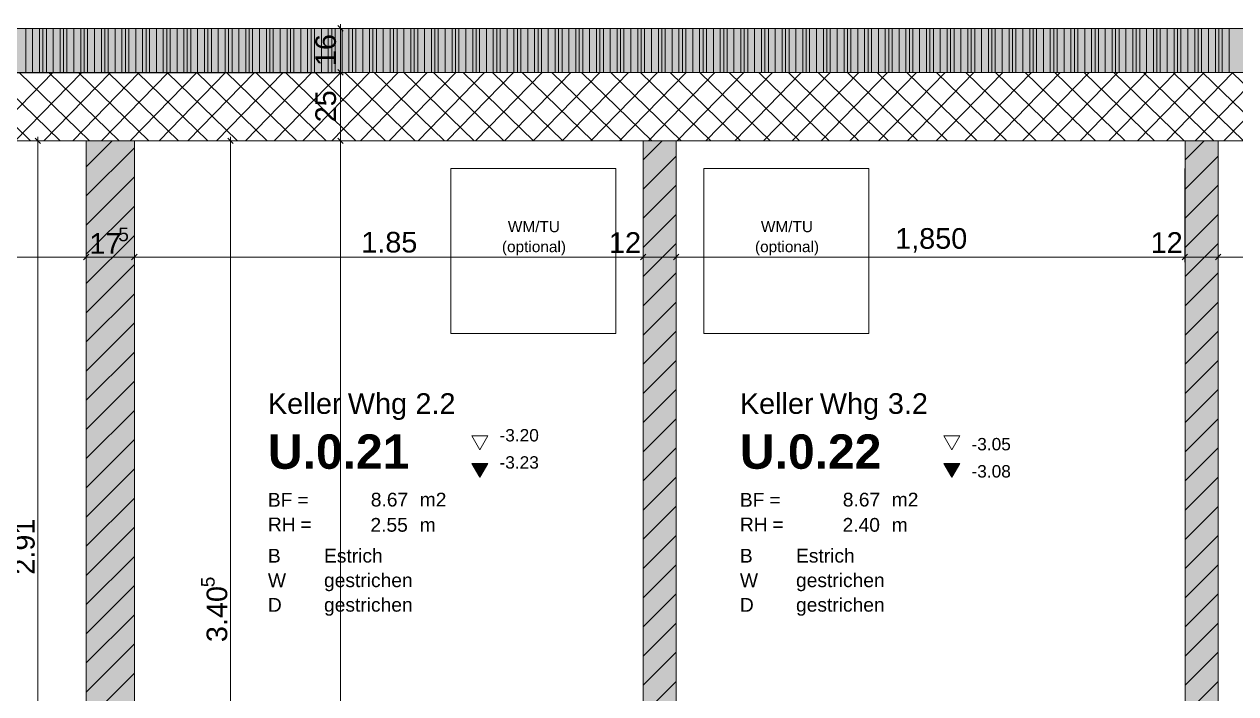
# Model space of a CAD drawing. Extents: x 0 to 1189, y 0 to 841.
# Drawn here: x 161.2 to 249.3, y 688.3 to 736.9 of the extents above; entities that cross this region are included whole.
import ezdxf
from ezdxf.lldxf.tags import DXFTag

# ---------------------------------------------------------------- set-up
doc = ezdxf.new("R2010")
doc.units = 0
doc.layers.get('0').update_dxf_attribs({"lineweight": 35})
for name, color, linetype, lineweight in [('211.5 Stahlbeton Kontur', 7, 'Continuous', 25), ('211.5 Stahlbeton Schraffur', 7, 'Continuous', 25), ('211.6 Mauerwerk Kontur', 7, 'Continuous', 25), ('225.2 Dämmung Aussen', 7, 'Continuous', 25), ('252.0 Spez. Sanitärapparate', 7, 'Continuous', 25), ('255 Plangrafiken', 7, 'Continuous', 25), ('Bemassung', 7, 'Continuous', 25), ('Raumstempel', 7, 'Continuous', 25)]:
    doc.layers.add(name, color=color, linetype=linetype, lineweight=lineweight)
doc.layers.add('L_Mass', color=5, linetype='Continuous', lineweight=25, true_color=0x0000ff)
doc.styles.get("Standard").update_dxf_attribs({"font": 'arial.ttf'})
tags = doc.linetypes.add('Strich 2_1mm', pattern=[0.15, 0.1, -0.05]).pattern_tags.tags
tags[6:7] = [DXFTag(74, 4), DXFTag(75, 0), DXFTag(340, '0'), DXFTag(46, 1.0), DXFTag(50, 0.0), DXFTag(44, 0.0), DXFTag(45, 0.0)]
tags[4:5] = [DXFTag(74, 4), DXFTag(75, 0), DXFTag(340, '0'), DXFTag(46, 1.0), DXFTag(50, 0.0), DXFTag(44, 0.0), DXFTag(45, 0.0)]
tags = doc.linetypes.add('Wipeout_Contour', pattern=[1, 0, -1]).pattern_tags.tags
tags[6:7] = [DXFTag(74, 4), DXFTag(75, 0), DXFTag(340, '0'), DXFTag(46, 1.0), DXFTag(50, 0.0), DXFTag(44, 0.0), DXFTag(45, 0.0)]
tags[4:5] = [DXFTag(74, 4), DXFTag(75, 0), DXFTag(340, '0'), DXFTag(46, 1.0), DXFTag(50, 0.0), DXFTag(44, 0.0), DXFTag(45, 0.0)]

# ---------------------------------------------------------------- blocks, each defined once
blk = doc.blocks.new('Referenz-A0SO6TOG06', base_point=(4.401, 96.704))
at = {"layer": '211.5 Stahlbeton Kontur', "color": 0, "lineweight": 18}
for p, q in [((865.845, 733.42), (54.045, 733.42)), ((54.045, 728.445), (865.845, 728.445))]:
    blk.add_line(p, q, dxfattribs=at)
at = {"layer": '211.5 Stahlbeton Schraffur', "color": 0, "lineweight": 13}
for p, q in [((161.691, 728.445), (156.577, 733.42)), ((158.482, 728.445), (163.323, 733.42)), ((163.842, 728.445), (158.728, 733.42)), ((160.575, 728.445), (165.415, 733.42)), ((165.993, 728.445), (160.879, 733.42)), ((162.668, 728.445), (167.508, 733.42)), ((168.144, 728.445), (163.03, 733.42)), ((164.76, 728.445), (169.601, 733.42)), ((170.295, 728.445), (165.181, 733.42)), ((166.853, 728.445), (171.694, 733.42)), ((172.446, 728.445), (167.332, 733.42)), ((168.946, 728.445), (173.787, 733.42)), ((174.597, 728.445), (169.483, 733.42)), ((171.039, 728.445), (175.88, 733.42)), ((176.748, 728.445), (171.634, 733.42)), ((173.132, 728.445), (177.972, 733.42)), ((178.899, 728.445), (173.786, 733.42)), ((175.225, 728.445), (180.065, 733.42)), ((181.05, 728.445), (175.937, 733.42)), ((177.317, 728.445), (182.158, 733.42)), ((183.201, 728.445), (178.088, 733.42)), ((179.41, 728.445), (184.251, 733.42)), ((185.352, 728.445), (180.239, 733.42)), ((181.503, 728.445), (186.344, 733.42)), ((187.503, 728.445), (182.39, 733.42)), ((183.596, 728.445), (188.436, 733.42)), ((189.654, 728.445), (184.541, 733.42)), ((185.689, 728.445), (190.529, 733.42)), ((191.805, 728.445), (186.692, 733.42)), ((187.782, 728.445), (192.622, 733.42)), ((193.956, 728.445), (188.843, 733.42)), ((189.874, 728.445), (194.715, 733.42)), ((196.107, 728.445), (190.994, 733.42)), ((191.967, 728.445), (196.808, 733.42)), ((198.258, 728.445), (193.145, 733.42)), ((194.06, 728.445), (198.901, 733.42)), ((200.409, 728.445), (195.296, 733.42)), ((196.153, 728.445), (200.993, 733.42)), ((202.56, 728.445), (197.447, 733.42)), ((198.246, 728.445), (203.086, 733.42)), ((204.711, 728.445), (199.598, 733.42)), ((200.339, 728.445), (205.179, 733.42)), ((206.862, 728.445), (201.749, 733.42)), ((202.431, 728.445), (207.272, 733.42)), ((209.013, 728.445), (203.9, 733.42)), ((204.524, 728.445), (209.365, 733.42)), ((211.164, 728.445), (206.051, 733.42)), ((206.617, 728.445), (211.458, 733.42)), ((213.315, 728.445), (208.202, 733.42)), ((208.71, 728.445), (213.55, 733.42)), ((215.466, 728.445), (210.353, 733.42)), ((210.803, 728.445), (215.643, 733.42)), ((217.617, 728.445), (212.504, 733.42)), ((212.896, 728.445), (217.736, 733.42)), ((219.768, 728.445), (214.655, 733.42)), ((214.988, 728.445), (219.829, 733.42)), ((221.919, 728.445), (216.806, 733.42)), ((217.081, 728.445), (221.922, 733.42)), ((224.07, 728.445), (218.957, 733.42)), ((219.174, 728.445), (224.015, 733.42)), ((226.221, 728.445), (221.108, 733.42)), ((221.267, 728.445), (226.107, 733.42)), ((228.372, 728.445), (223.259, 733.42)), ((223.36, 728.445), (228.2, 733.42)), ((230.523, 728.445), (225.41, 733.42)), ((225.453, 728.445), (230.293, 733.42)), ((227.545, 728.445), (232.386, 733.42)), ((232.674, 728.445), (227.561, 733.42)), ((229.638, 728.445), (234.479, 733.42)), ((234.825, 728.445), (229.712, 733.42)), ((231.731, 728.445), (236.572, 733.42)), ((236.976, 728.445), (231.863, 733.42)), ((233.824, 728.445), (238.664, 733.42)), ((239.127, 728.445), (234.014, 733.42)), ((235.917, 728.445), (240.757, 733.42)), ((241.278, 728.445), (236.165, 733.42)), ((238.01, 728.445), (242.85, 733.42)), ((243.429, 728.445), (238.316, 733.42)), ((240.102, 728.445), (244.943, 733.42)), ((245.58, 728.445), (240.467, 733.42)), ((242.195, 728.445), (247.036, 733.42)), ((247.731, 728.445), (242.618, 733.42)), ((244.288, 728.445), (249.129, 733.42)), ((249.882, 728.445), (244.769, 733.42)), ((246.381, 728.445), (251.221, 733.42)), ((252.033, 728.445), (246.92, 733.42)), ((248.474, 728.445), (253.314, 733.42)), ((254.184, 728.445), (249.071, 733.42))]:
    blk.add_line(p, q, dxfattribs=at)
at = {"layer": '211.6 Mauerwerk Kontur', "color": 0, "lineweight": 18}
for p, q in [((165.745, 728.441), (165.743, 670.141)), ((169.245, 728.441), (165.745, 728.441)), ((169.243, 660.341), (169.245, 728.441)), ((206.245, 728.44), (206.242, 634.74)), ((208.645, 728.44), (206.245, 728.44)), ((208.642, 634.74), (208.645, 728.44)), ((245.645, 728.439), (245.642, 634.739)), ((248.045, 728.439), (245.645, 728.439)), ((248.042, 634.739), (248.045, 728.439))]:
    blk.add_line(p, q, dxfattribs=at)
at = {"layer": '225.2 Dämmung Aussen', "color": 0, "linetype": 'Wipeout_Contour', "lineweight": 0, "ltscale": 37.755617}
for p, q in [((865.845, 736.62), (45.845, 736.62)), ((865.845, 736.62), (45.845, 736.62)), ((49.036, 733.42), (865.845, 733.42)), ((49.036, 733.42), (865.845, 733.42))]:
    blk.add_line(p, q, dxfattribs=at)
at = {"layer": '225.2 Dämmung Aussen', "color": 0, "lineweight": 13}
for p, q in [((865.845, 736.62), (45.845, 736.62)), ((161.345, 733.42), (161.345, 736.62)), ((161.845, 733.42), (161.845, 736.62)), ((161.845, 733.42), (161.845, 736.62)), ((162.345, 733.42), (162.345, 736.62)), ((162.595, 733.42), (162.595, 736.62)), ((162.845, 733.42), (162.845, 736.62)), ((163.345, 733.42), (163.345, 736.62)), ((163.345, 733.42), (163.345, 736.62)), ((163.845, 733.42), (163.845, 736.62)), ((164.095, 733.42), (164.095, 736.62)), ((164.345, 733.42), (164.345, 736.62)), ((164.845, 733.42), (164.845, 736.62)), ((164.845, 733.42), (164.845, 736.62)), ((165.345, 733.42), (165.345, 736.62)), ((165.595, 733.42), (165.595, 736.62)), ((165.845, 733.42), (165.845, 736.62)), ((166.345, 733.42), (166.345, 736.62)), ((166.345, 733.42), (166.345, 736.62)), ((166.845, 733.42), (166.845, 736.62)), ((167.095, 733.42), (167.095, 736.62)), ((167.345, 733.42), (167.345, 736.62)), ((167.845, 733.42), (167.845, 736.62)), ((167.845, 733.42), (167.845, 736.62)), ((168.345, 733.42), (168.345, 736.62)), ((168.595, 733.42), (168.595, 736.62)), ((168.845, 733.42), (168.845, 736.62)), ((169.345, 733.42), (169.345, 736.62)), ((169.345, 733.42), (169.345, 736.62)), ((169.845, 733.42), (169.845, 736.62)), ((170.095, 733.42), (170.095, 736.62)), ((170.345, 733.42), (170.345, 736.62)), ((170.845, 733.42), (170.845, 736.62)), ((170.845, 733.42), (170.845, 736.62)), ((171.345, 733.42), (171.345, 736.62)), ((171.595, 733.42), (171.595, 736.62)), ((171.845, 733.42), (171.845, 736.62)), ((172.345, 733.42), (172.345, 736.62)), ((172.345, 733.42), (172.345, 736.62)), ((172.845, 733.42), (172.845, 736.62)), ((173.095, 733.42), (173.095, 736.62)), ((173.345, 733.42), (173.345, 736.62)), ((173.845, 733.42), (173.845, 736.62)), ((173.845, 733.42), (173.845, 736.62)), ((174.345, 733.42), (174.345, 736.62)), ((174.595, 733.42), (174.595, 736.62)), ((174.845, 733.42), (174.845, 736.62)), ((175.345, 733.42), (175.345, 736.62)), ((175.345, 733.42), (175.345, 736.62)), ((175.845, 733.42), (175.845, 736.62)), ((176.095, 733.42), (176.095, 736.62)), ((176.345, 733.42), (176.345, 736.62)), ((176.845, 733.42), (176.845, 736.62)), ((176.845, 733.42), (176.845, 736.62)), ((177.345, 733.42), (177.345, 736.62)), ((177.595, 733.42), (177.595, 736.62)), ((177.845, 733.42), (177.845, 736.62)), ((178.345, 733.42), (178.345, 736.62)), ((178.345, 733.42), (178.345, 736.62)), ((178.845, 733.42), (178.845, 736.62)), ((179.095, 733.42), (179.095, 736.62)), ((179.345, 733.42), (179.345, 736.62)), ((179.845, 733.42), (179.845, 736.62)), ((179.845, 733.42), (179.845, 736.62)), ((180.345, 733.42), (180.345, 736.62)), ((180.595, 733.42), (180.595, 736.62)), ((180.845, 733.42), (180.845, 736.62)), ((181.345, 733.42), (181.345, 736.62)), ((181.345, 733.42), (181.345, 736.62)), ((181.845, 733.42), (181.845, 736.62)), ((182.095, 733.42), (182.095, 736.62)), ((182.345, 733.42), (182.345, 736.62)), ((182.845, 733.42), (182.845, 736.62)), ((182.845, 733.42), (182.845, 736.62)), ((183.345, 733.42), (183.345, 736.62)), ((183.595, 733.42), (183.595, 736.62)), ((183.845, 733.42), (183.845, 736.62)), ((184.345, 733.42), (184.345, 736.62)), ((184.345, 733.42), (184.345, 736.62)), ((184.845, 733.42), (184.845, 736.62)), ((185.095, 733.42), (185.095, 736.62)), ((185.345, 733.42), (185.345, 736.62)), ((185.845, 733.42), (185.845, 736.62)), ((185.845, 733.42), (185.845, 736.62)), ((186.345, 733.42), (186.345, 736.62)), ((186.595, 733.42), (186.595, 736.62)), ((186.845, 733.42), (186.845, 736.62)), ((187.345, 733.42), (187.345, 736.62)), ((187.345, 733.42), (187.345, 736.62)), ((187.845, 733.42), (187.845, 736.62)), ((188.095, 733.42), (188.095, 736.62)), ((188.345, 733.42), (188.345, 736.62)), ((188.845, 733.42), (188.845, 736.62)), ((188.845, 733.42), (188.845, 736.62)), ((189.345, 733.42), (189.345, 736.62)), ((189.595, 733.42), (189.595, 736.62)), ((189.845, 733.42), (189.845, 736.62)), ((190.345, 733.42), (190.345, 736.62)), ((190.345, 733.42), (190.345, 736.62)), ((190.845, 733.42), (190.845, 736.62)), ((191.095, 733.42), (191.095, 736.62)), ((191.345, 733.42), (191.345, 736.62)), ((191.845, 733.42), (191.845, 736.62)), ((191.845, 733.42), (191.845, 736.62)), ((192.345, 733.42), (192.345, 736.62)), ((192.595, 733.42), (192.595, 736.62)), ((192.845, 733.42), (192.845, 736.62)), ((193.345, 733.42), (193.345, 736.62)), ((193.345, 733.42), (193.345, 736.62)), ((193.845, 733.42), (193.845, 736.62)), ((194.095, 733.42), (194.095, 736.62)), ((194.345, 733.42), (194.345, 736.62)), ((194.845, 733.42), (194.845, 736.62)), ((194.845, 733.42), (194.845, 736.62)), ((195.345, 733.42), (195.345, 736.62)), ((195.595, 733.42), (195.595, 736.62)), ((195.845, 733.42), (195.845, 736.62)), ((196.345, 733.42), (196.345, 736.62)), ((196.345, 733.42), (196.345, 736.62)), ((196.845, 733.42), (196.845, 736.62)), ((197.095, 733.42), (197.095, 736.62)), ((197.345, 733.42), (197.345, 736.62)), ((197.845, 733.42), (197.845, 736.62)), ((197.845, 733.42), (197.845, 736.62)), ((198.345, 733.42), (198.345, 736.62)), ((198.595, 733.42), (198.595, 736.62)), ((198.845, 733.42), (198.845, 736.62)), ((199.345, 733.42), (199.345, 736.62)), ((199.345, 733.42), (199.345, 736.62)), ((199.845, 733.42), (199.845, 736.62)), ((200.095, 733.42), (200.095, 736.62)), ((200.345, 733.42), (200.345, 736.62)), ((200.845, 733.42), (200.845, 736.62)), ((200.845, 733.42), (200.845, 736.62)), ((201.345, 733.42), (201.345, 736.62)), ((201.595, 733.42), (201.595, 736.62)), ((201.845, 733.42), (201.845, 736.62)), ((202.345, 733.42), (202.345, 736.62)), ((202.345, 733.42), (202.345, 736.62)), ((202.845, 733.42), (202.845, 736.62)), ((203.095, 733.42), (203.095, 736.62)), ((203.345, 733.42), (203.345, 736.62)), ((203.845, 733.42), (203.845, 736.62)), ((203.845, 733.42), (203.845, 736.62)), ((204.345, 733.42), (204.345, 736.62)), ((204.595, 733.42), (204.595, 736.62)), ((204.845, 733.42), (204.845, 736.62)), ((205.345, 733.42), (205.345, 736.62)), ((205.345, 733.42), (205.345, 736.62)), ((205.845, 733.42), (205.845, 736.62)), ((206.095, 733.42), (206.095, 736.62)), ((206.345, 733.42), (206.345, 736.62)), ((206.845, 733.42), (206.845, 736.62)), ((206.845, 733.42), (206.845, 736.62)), ((207.345, 733.42), (207.345, 736.62)), ((207.595, 733.42), (207.595, 736.62)), ((207.845, 733.42), (207.845, 736.62)), ((208.345, 733.42), (208.345, 736.62)), ((208.345, 733.42), (208.345, 736.62)), ((208.845, 733.42), (208.845, 736.62)), ((209.095, 733.42), (209.095, 736.62)), ((209.345, 733.42), (209.345, 736.62)), ((209.845, 733.42), (209.845, 736.62)), ((209.845, 733.42), (209.845, 736.62)), ((210.345, 733.42), (210.345, 736.62)), ((210.595, 733.42), (210.595, 736.62)), ((210.845, 733.42), (210.845, 736.62)), ((211.345, 733.42), (211.345, 736.62)), ((211.345, 733.42), (211.345, 736.62)), ((211.845, 733.42), (211.845, 736.62)), ((212.095, 733.42), (212.095, 736.62)), ((212.345, 733.42), (212.345, 736.62)), ((212.845, 733.42), (212.845, 736.62)), ((212.845, 733.42), (212.845, 736.62)), ((213.345, 733.42), (213.345, 736.62)), ((213.595, 733.42), (213.595, 736.62)), ((213.845, 733.42), (213.845, 736.62)), ((214.345, 733.42), (214.345, 736.62)), ((214.345, 733.42), (214.345, 736.62)), ((214.845, 733.42), (214.845, 736.62)), ((215.095, 733.42), (215.095, 736.62)), ((215.345, 733.42), (215.345, 736.62)), ((215.845, 733.42), (215.845, 736.62)), ((215.845, 733.42), (215.845, 736.62)), ((216.345, 733.42), (216.345, 736.62)), ((216.595, 733.42), (216.595, 736.62)), ((216.845, 733.42), (216.845, 736.62)), ((217.345, 733.42), (217.345, 736.62)), ((217.345, 733.42), (217.345, 736.62)), ((217.845, 733.42), (217.845, 736.62)), ((218.095, 733.42), (218.095, 736.62)), ((218.345, 733.42), (218.345, 736.62)), ((218.845, 733.42), (218.845, 736.62)), ((218.845, 733.42), (218.845, 736.62)), ((219.345, 733.42), (219.345, 736.62)), ((219.595, 733.42), (219.595, 736.62)), ((219.845, 733.42), (219.845, 736.62)), ((220.345, 733.42), (220.345, 736.62)), ((220.345, 733.42), (220.345, 736.62)), ((220.845, 733.42), (220.845, 736.62)), ((221.095, 733.42), (221.095, 736.62)), ((221.345, 733.42), (221.345, 736.62)), ((221.845, 733.42), (221.845, 736.62)), ((221.845, 733.42), (221.845, 736.62)), ((222.345, 733.42), (222.345, 736.62)), ((222.595, 733.42), (222.595, 736.62)), ((222.845, 733.42), (222.845, 736.62)), ((223.345, 733.42), (223.345, 736.62)), ((223.345, 733.42), (223.345, 736.62)), ((223.845, 733.42), (223.845, 736.62)), ((224.095, 733.42), (224.095, 736.62)), ((224.345, 733.42), (224.345, 736.62)), ((224.845, 733.42), (224.845, 736.62)), ((224.845, 733.42), (224.845, 736.62)), ((225.345, 733.42), (225.345, 736.62)), ((225.595, 733.42), (225.595, 736.62)), ((225.845, 733.42), (225.845, 736.62)), ((226.345, 733.42), (226.345, 736.62)), ((226.345, 733.42), (226.345, 736.62)), ((226.845, 733.42), (226.845, 736.62)), ((227.095, 733.42), (227.095, 736.62)), ((227.345, 733.42), (227.345, 736.62)), ((227.845, 733.42), (227.845, 736.62)), ((227.845, 733.42), (227.845, 736.62)), ((228.345, 733.42), (228.345, 736.62)), ((228.595, 733.42), (228.595, 736.62)), ((228.845, 733.42), (228.845, 736.62)), ((229.345, 733.42), (229.345, 736.62)), ((229.345, 733.42), (229.345, 736.62)), ((229.845, 733.42), (229.845, 736.62)), ((230.095, 733.42), (230.095, 736.62)), ((230.345, 733.42), (230.345, 736.62)), ((230.845, 733.42), (230.845, 736.62)), ((230.845, 733.42), (230.845, 736.62)), ((231.345, 733.42), (231.345, 736.62)), ((231.595, 733.42), (231.595, 736.62)), ((231.845, 733.42), (231.845, 736.62)), ((232.345, 733.42), (232.345, 736.62)), ((232.345, 733.42), (232.345, 736.62)), ((232.845, 733.42), (232.845, 736.62)), ((233.095, 733.42), (233.095, 736.62)), ((233.345, 733.42), (233.345, 736.62)), ((233.845, 733.42), (233.845, 736.62)), ((233.845, 733.42), (233.845, 736.62)), ((234.345, 733.42), (234.345, 736.62)), ((234.595, 733.42), (234.595, 736.62)), ((234.845, 733.42), (234.845, 736.62)), ((235.345, 733.42), (235.345, 736.62)), ((235.345, 733.42), (235.345, 736.62)), ((235.845, 733.42), (235.845, 736.62)), ((236.095, 733.42), (236.095, 736.62)), ((236.345, 733.42), (236.345, 736.62)), ((236.845, 733.42), (236.845, 736.62)), ((236.845, 733.42), (236.845, 736.62)), ((237.345, 733.42), (237.345, 736.62)), ((237.595, 733.42), (237.595, 736.62)), ((237.845, 733.42), (237.845, 736.62)), ((238.345, 733.42), (238.345, 736.62)), ((238.345, 733.42), (238.345, 736.62)), ((238.845, 733.42), (238.845, 736.62)), ((239.095, 733.42), (239.095, 736.62)), ((239.345, 733.42), (239.345, 736.62)), ((239.845, 733.42), (239.845, 736.62)), ((239.845, 733.42), (239.845, 736.62)), ((240.345, 733.42), (240.345, 736.62)), ((240.595, 733.42), (240.595, 736.62)), ((240.845, 733.42), (240.845, 736.62)), ((241.345, 733.42), (241.345, 736.62)), ((241.345, 733.42), (241.345, 736.62)), ((241.845, 733.42), (241.845, 736.62)), ((242.095, 733.42), (242.095, 736.62)), ((242.345, 733.42), (242.345, 736.62)), ((242.845, 733.42), (242.845, 736.62)), ((242.845, 733.42), (242.845, 736.62)), ((243.345, 733.42), (243.345, 736.62)), ((243.595, 733.42), (243.595, 736.62)), ((243.845, 733.42), (243.845, 736.62)), ((244.345, 733.42), (244.345, 736.62)), ((244.345, 733.42), (244.345, 736.62)), ((244.845, 733.42), (244.845, 736.62)), ((245.095, 733.42), (245.095, 736.62)), ((245.345, 733.42), (245.345, 736.62)), ((245.845, 733.42), (245.845, 736.62)), ((245.845, 733.42), (245.845, 736.62)), ((246.345, 733.42), (246.345, 736.62)), ((246.595, 733.42), (246.595, 736.62)), ((246.845, 733.42), (246.845, 736.62)), ((247.345, 733.42), (247.345, 736.62)), ((247.345, 733.42), (247.345, 736.62)), ((247.845, 733.42), (247.845, 736.62)), ((248.095, 733.42), (248.095, 736.62)), ((248.345, 733.42), (248.345, 736.62)), ((248.845, 733.42), (248.845, 736.62)), ((248.845, 733.42), (248.845, 736.62)), ((45.845, 733.42), (865.845, 733.42))]:
    blk.add_line(p, q, dxfattribs=at)
at = {"layer": '225.2 Dämmung Aussen', "color": 7, "linetype": 'Wipeout_Contour', "lineweight": 0, "ltscale": 37.755617, "true_color": 0xffffff}
for points in [[(45.845, 733.42), (865.845, 733.42), (45.845, 736.62)], [(865.845, 733.42), (45.845, 736.62), (865.845, 736.62)], [(45.845, 733.42), (865.845, 733.42), (45.845, 736.62)], [(865.845, 733.42), (45.845, 736.62), (865.845, 736.62)]]:
    blk.add_solid(points, dxfattribs=at)
at = {"layer": '252.0 Spez. Sanitärapparate', "color": 0, "linetype": 'Strich 2_1mm', "lineweight": 13, "ltscale": 0.13}
for p, q in [((192.245, 726.433), (192.245, 714.433)), ((204.245, 726.433), (192.245, 726.433)), ((204.245, 714.433), (204.245, 726.433)), ((210.645, 726.433), (210.645, 714.433)), ((222.645, 726.433), (210.645, 726.433)), ((222.645, 714.433), (222.645, 726.433)), ((192.245, 714.433), (204.245, 714.433)), ((210.645, 714.433), (222.645, 714.433))]:
    blk.add_line(p, q, dxfattribs=at)
at = {"layer": '255 Plangrafiken', "color": 0, "linetype": 'Wipeout_Contour', "lineweight": 0, "ltscale": 50.118376}
for p, q in [((165.745, 728.441), (165.743, 670.141)), ((169.245, 728.441), (165.745, 728.441)), ((169.243, 660.341), (169.245, 728.441))]:
    blk.add_line(p, q, dxfattribs=at)
at = {"layer": '255 Plangrafiken', "color": 0, "lineweight": 13}
for p, q in [((165.745, 726.562), (167.624, 728.441)), ((165.745, 724.44), (169.245, 727.941)), ((206.245, 727.061), (207.624, 728.44)), ((245.645, 727.059), (247.024, 728.439)), ((206.245, 724.939), (208.645, 727.339)), ((245.645, 724.938), (248.045, 727.338)), ((165.745, 722.319), (169.245, 725.819)), ((206.245, 722.818), (208.645, 725.218)), ((245.645, 722.817), (248.045, 725.217)), ((165.745, 720.198), (169.245, 723.698)), ((206.245, 720.696), (208.645, 723.097)), ((245.645, 720.695), (248.045, 723.095)), ((165.744, 718.076), (169.245, 721.576)), ((206.244, 718.575), (208.645, 720.975)), ((245.644, 718.574), (248.045, 720.974)), ((165.744, 715.955), (169.245, 719.455)), ((206.244, 716.454), (208.644, 718.854)), ((245.644, 716.452), (248.044, 718.852)), ((165.744, 713.834), (169.244, 717.334)), ((206.244, 714.332), (208.644, 716.732)), ((245.644, 714.331), (248.044, 716.731)), ((165.744, 711.712), (169.244, 715.212)), ((206.244, 712.211), (208.644, 714.611)), ((245.644, 712.21), (248.044, 714.61)), ((165.744, 709.591), (169.244, 713.091)), ((206.244, 710.09), (208.644, 712.49)), ((245.644, 710.088), (248.044, 712.488)), ((165.744, 707.469), (169.244, 710.97)), ((206.244, 707.968), (208.644, 710.368)), ((245.644, 707.967), (248.044, 710.367)), ((165.744, 705.348), (169.244, 708.848)), ((206.244, 705.847), (208.644, 708.247)), ((245.644, 705.845), (248.044, 708.246)), ((165.744, 703.227), (169.244, 706.727)), ((206.244, 703.725), (208.644, 706.125)), ((245.644, 703.724), (248.044, 706.124)), ((165.744, 701.105), (169.244, 704.605)), ((206.244, 701.604), (208.644, 704.004)), ((245.644, 701.603), (248.044, 704.003)), ((165.744, 698.984), (169.244, 702.484)), ((206.244, 699.483), (208.644, 701.883)), ((245.644, 699.481), (248.044, 701.881)), ((165.744, 696.863), (169.244, 700.363)), ((206.244, 697.361), (208.644, 699.761)), ((245.644, 697.36), (248.044, 699.76)), ((165.744, 694.741), (169.244, 698.241)), ((206.244, 695.24), (208.644, 697.64)), ((245.644, 695.239), (248.044, 697.639)), ((165.744, 692.62), (169.244, 696.12)), ((206.244, 693.118), (208.644, 695.519)), ((245.644, 693.117), (248.044, 695.517)), ((165.744, 690.499), (169.244, 693.999)), ((206.244, 690.997), (208.644, 693.397)), ((245.644, 690.996), (248.044, 693.396)), ((165.744, 688.377), (169.244, 691.877)), ((206.244, 688.876), (208.644, 691.276)), ((245.644, 688.874), (248.044, 691.274)), ((165.744, 686.256), (169.244, 689.756)), ((206.243, 686.754), (208.644, 689.154)), ((245.643, 686.753), (248.044, 689.153))]:
    blk.add_line(p, q, dxfattribs=at)
at = {"layer": '255 Plangrafiken', "color": 0, "linetype": 'Wipeout_Contour', "lineweight": 0, "ltscale": 25.640941}
for p, q in [((206.245, 728.44), (206.242, 634.74)), ((208.645, 728.44), (206.245, 728.44)), ((208.642, 634.74), (208.645, 728.44))]:
    blk.add_line(p, q, dxfattribs=at)
at = {"layer": '255 Plangrafiken', "color": 0, "linetype": 'Wipeout_Contour', "lineweight": 0, "ltscale": 26.136288}
for p, q in [((245.645, 728.439), (245.642, 634.739)), ((248.045, 728.439), (245.645, 728.439)), ((248.042, 634.739), (248.045, 728.439))]:
    blk.add_line(p, q, dxfattribs=at)
at = {"layer": '255 Plangrafiken', "color": 7, "linetype": 'Wipeout_Contour', "lineweight": 0, "ltscale": 50.118376, "true_color": 0xffffff}
for points in [[(165.743, 670.141), (169.243, 670.141), (165.745, 728.441)], [(169.243, 670.141), (165.745, 728.441), (169.245, 728.441)], [(165.745, 728.441), (169.245, 728.441), (165.745, 728.441)]]:
    blk.add_solid(points, dxfattribs=at)
at = {"layer": '255 Plangrafiken', "color": 7, "linetype": 'Wipeout_Contour', "lineweight": 0, "ltscale": 25.640941, "true_color": 0xffffff}
for points in [[(208.642, 634.74), (206.242, 634.74), (208.645, 728.44)], [(206.242, 634.74), (208.645, 728.44), (206.245, 728.44)], [(208.645, 728.44), (206.245, 728.44), (206.245, 728.44)]]:
    blk.add_solid(points, dxfattribs=at)
at = {"layer": '255 Plangrafiken', "color": 7, "linetype": 'Wipeout_Contour', "lineweight": 0, "ltscale": 26.136288, "true_color": 0xffffff}
for points in [[(248.042, 634.739), (245.642, 634.739), (248.045, 728.439)], [(245.642, 634.739), (248.045, 728.439), (245.645, 728.439)], [(248.045, 728.439), (245.645, 728.439), (245.645, 728.439)]]:
    blk.add_solid(points, dxfattribs=at)
at = {"layer": 'Bemassung', "color": 0, "lineweight": 13}
for p, q in [((184.605, 736.62), (169.845, 736.62)), ((184.43, 736.42), (184.03, 736.82)), ((184.23, 736.62), (184.23, 736.92)), ((184.23, 733.42), (184.23, 736.62)), ((184.605, 733.42), (178.045, 733.42)), ((184.605, 733.42), (178.045, 733.42)), ((184.43, 733.22), (184.03, 733.62)), ((184.03, 733.62), (184.43, 733.22)), ((184.23, 733.42), (184.23, 733.72)), ((184.23, 728.445), (184.23, 733.42)), ((184.23, 733.12), (184.23, 733.42)), ((162.43, 728.241), (162.03, 728.641)), ((162.23, 728.441), (162.23, 728.741)), ((176.43, 728.241), (176.03, 728.641)), ((176.23, 728.441), (176.23, 728.741)), ((184.03, 728.645), (184.43, 728.245)), ((184.43, 728.241), (184.03, 728.641)), ((184.23, 728.441), (184.23, 728.741)), ((163.745, 728.441), (161.855, 728.441)), ((162.23, 670.141), (162.23, 728.441)), ((176.605, 728.441), (171.245, 728.441)), ((176.23, 660.341), (176.23, 728.441)), ((184.605, 728.441), (177.245, 728.441)), ((184.605, 728.445), (178.045, 728.445)), ((184.23, 728.145), (184.23, 728.445)), ((184.23, 634.741), (184.23, 728.441)), ((165.745, 719.626), (165.745, 726.441)), ((165.745, 719.626), (165.745, 726.441)), ((169.245, 726.441), (169.245, 719.626)), ((169.245, 719.626), (169.245, 726.441)), ((206.245, 726.44), (206.245, 719.626)), ((206.245, 719.626), (206.245, 726.44)), ((208.645, 726.44), (208.645, 719.626)), ((208.645, 719.626), (208.645, 726.44)), ((245.63, 719.626), (245.63, 726.439)), ((245.63, 726.439), (245.63, 719.626)), ((248.045, 719.626), (248.045, 726.439)), ((248.045, 719.626), (248.045, 726.439)), ((54.045, 720.001), (165.745, 720.001)), ((165.445, 720.001), (165.745, 720.001)), ((165.545, 719.801), (165.945, 720.201)), ((165.945, 720.201), (165.545, 719.801)), ((165.745, 720.001), (166.045, 720.001)), ((165.745, 720.001), (169.245, 720.001)), ((169.245, 720.001), (168.945, 720.001)), ((169.445, 720.201), (169.045, 719.801)), ((169.045, 719.801), (169.445, 720.201)), ((206.245, 720.001), (169.245, 720.001)), ((169.245, 720.001), (169.545, 720.001)), ((205.945, 720.001), (206.245, 720.001)), ((206.045, 719.801), (206.445, 720.201)), ((206.445, 720.201), (206.045, 719.801)), ((206.545, 720.001), (206.245, 720.001)), ((206.245, 720.001), (208.645, 720.001)), ((208.645, 720.001), (208.345, 720.001)), ((208.845, 720.201), (208.445, 719.801)), ((208.445, 719.801), (208.845, 720.201)), ((245.63, 720.001), (208.645, 720.001)), ((208.645, 720.001), (208.945, 720.001)), ((245.33, 720.001), (245.63, 720.001)), ((245.83, 720.201), (245.43, 719.801)), ((245.43, 719.801), (245.83, 720.201)), ((245.63, 720.001), (248.045, 720.001)), ((245.93, 720.001), (245.63, 720.001)), ((247.745, 720.001), (248.045, 720.001)), ((248.245, 720.201), (247.845, 719.801)), ((247.845, 719.801), (248.245, 720.201)), ((248.045, 720.001), (284.045, 720.001)), ((248.045, 720.001), (248.345, 720.001))]:
    blk.add_line(p, q, dxfattribs=at)
at = {"layer": 'Raumstempel', "color": 0, "lineweight": 13}
for p, q in [((193.791, 707.001), (194.373, 705.993)), ((194.955, 707.001), (193.791, 707.001)), ((194.373, 705.993), (194.955, 707.001)), ((228.111, 707.001), (228.693, 705.993)), ((229.275, 707.001), (228.111, 707.001)), ((228.693, 705.993), (229.275, 707.001)), ((193.791, 705.001), (194.373, 703.993)), ((194.955, 705.001), (193.791, 705.001)), ((194.373, 703.993), (194.955, 705.001)), ((228.111, 705.001), (228.693, 703.993)), ((229.275, 705.001), (228.111, 705.001)), ((228.693, 703.993), (229.275, 705.001))]:
    blk.add_line(p, q, dxfattribs=at)
for points in [[(194.373, 703.993), (194.373, 705.001), (193.791, 705.001)], [(194.373, 703.993), (194.955, 705.001), (194.373, 705.001)], [(228.693, 703.993), (228.693, 705.001), (228.111, 705.001)], [(228.693, 703.993), (229.275, 705.001), (228.693, 705.001)]]:
    blk.add_solid(points, dxfattribs=at)
at = {"layer": '252.0 Spez. Sanitärapparate', "color": 0, "lineweight": 13, "char_height": 0.8, "attachment_point": 1}
for s, insert in [('{\\fArial;WM/TU}', (196.404, 722.609)), ('{\\fArial;WM/TU}', (214.804, 722.609)), ('{\\fArial;(optional)}', (195.97, 721.156)), ('{\\fArial;(optional)}', (214.37, 721.156))]:
    blk.add_mtext(s, dxfattribs=dict(at, insert=insert))
at = {"layer": 'Bemassung', "color": 0, "linetype": 'Continuous', "lineweight": 13, "ltscale": 0.13, "attachment_point": 1, "rotation": 90}
for s, insert, char_height in [('{\\fArial;16}', (182.401, 733.876), 1.5), ('{\\fArial;25}', (182.403, 729.788), 1.5), ('{\\fArial;2.91}', (160.494, 696.912), 1.5), ('{\\fArial;5}', (174.092, 696.002), 0.99), ('{\\fArial;3.40}', (174.497, 692.012), 1.5)]:
    blk.add_mtext(s, dxfattribs=dict(at, insert=insert, char_height=char_height))
at = {"layer": 'Bemassung', "color": 0, "linetype": 'Continuous', "lineweight": 13, "ltscale": 0.13, "attachment_point": 1}
for s, insert, char_height in [('{\\fArial;17}', (165.973, 721.736), 1.5), ('{\\fArial;5}', (168.076, 722.141), 0.99), ('{\\fArial;1.85}', (185.743, 721.829), 1.5), ('{\\fArial;12}', (203.757, 721.805), 1.5), ('{\\fArial;1,850}', (224.563, 722.102), 1.5), ('{\\fArial;12}', (243.141, 721.805), 1.5)]:
    blk.add_mtext(s, dxfattribs=dict(at, insert=insert, char_height=char_height))
at = {"layer": 'Raumstempel', "color": 0, "lineweight": 13, "attachment_point": 1}
for s, insert, char_height in [('{\\fArial;Keller}', (178.955, 710.102), 1.5), ('{\\fArial;Whg}', (184.766, 710.102), 1.5), ('{\\fArial;2.2}', (189.685, 710.102), 1.5), ('{\\fArial;Keller}', (213.275, 710.102), 1.5), ('{\\fArial;Whg}', (219.086, 710.102), 1.5), ('{\\fArial;3.2}', (224.035, 710.102), 1.5), ('{\\fArial;-3.20}', (195.791, 707.499), 0.9), ('{\\fArial|b1|i0;U.0.21}', (178.955, 707.108), 2.5), ('{\\fArial|b1|i0;U.0.22}', (213.275, 707.11), 2.5), ('{\\fArial;-3.05}', (230.111, 706.851), 0.9), ('{\\fArial;-3.23}', (195.791, 705.524), 0.9), ('{\\fArial;-3.08}', (230.111, 704.876), 0.9), ('{\\fArial;BF}', (178.955, 702.855), 1), ('{\\fArial;=}', (181.101, 702.855), 1), ('{\\fArial;8.67}', (186.436, 702.87), 1), ('{\\fArial;m2}', (189.995, 702.871), 1), ('{\\fArial;BF}', (213.275, 702.855), 1), ('{\\fArial;=}', (215.421, 702.855), 1), ('{\\fArial;8.67}', (220.756, 702.87), 1), ('{\\fArial;m2}', (224.315, 702.871), 1), ('{\\fArial;RH}', (178.955, 701.069), 1), ('{\\fArial;=}', (181.326, 701.069), 1), ('{\\fArial;2.55}', (186.41, 701.036), 1), ('{\\fArial;m}', (189.995, 701.035), 1), ('{\\fArial;RH}', (213.275, 701.069), 1), ('{\\fArial;=}', (215.646, 701.069), 1), ('{\\fArial;2.40}', (220.74, 701.036), 1), ('{\\fArial;m}', (224.315, 701.035), 1), ('{\\fArial;B}', (178.955, 698.792), 1), ('{\\fArial;Estrich}', (183.035, 698.793), 1), ('{\\fArial;B}', (213.275, 698.792), 1), ('{\\fArial;Estrich}', (217.355, 698.793), 1), ('{\\fArial;W}', (178.955, 697.006), 1), ('{\\fArial;gestrichen}', (183.035, 697.009), 1), ('{\\fArial;W}', (213.275, 697.006), 1), ('{\\fArial;gestrichen}', (217.355, 697.009), 1), ('{\\fArial;D}', (178.955, 695.22), 1), ('{\\fArial;gestrichen}', (183.035, 695.226), 1), ('{\\fArial;D}', (213.275, 695.22), 1), ('{\\fArial;gestrichen}', (217.355, 695.226), 1)]:
    blk.add_mtext(s, dxfattribs=dict(at, insert=insert, char_height=char_height))
blk = doc.blocks.new('Maß-A0SO6TV006', base_point=(141.629, 455.611))
at = {"color": 0, "linetype": 'ByBlock', "lineweight": -2, "ltscale": 0.25}
blk.add_line((146.712, 733.42), (184.605, 733.42), dxfattribs=at)

msp = doc.modelspace()

# ---------------------------------------------------------------- block references
at = {"color": 8, "lineweight": 25, "ltscale": 0.25, "true_color": 0x808080}
msp.add_blockref('Referenz-A0SO6TOG06', (4.401, 96.704), dxfattribs=at)
at = {"layer": 'L_Mass', "ltscale": 0.25}
msp.add_blockref('Maß-A0SO6TV006', (141.629, 455.611), dxfattribs=at)

doc.saveas('drawing.dxf')
